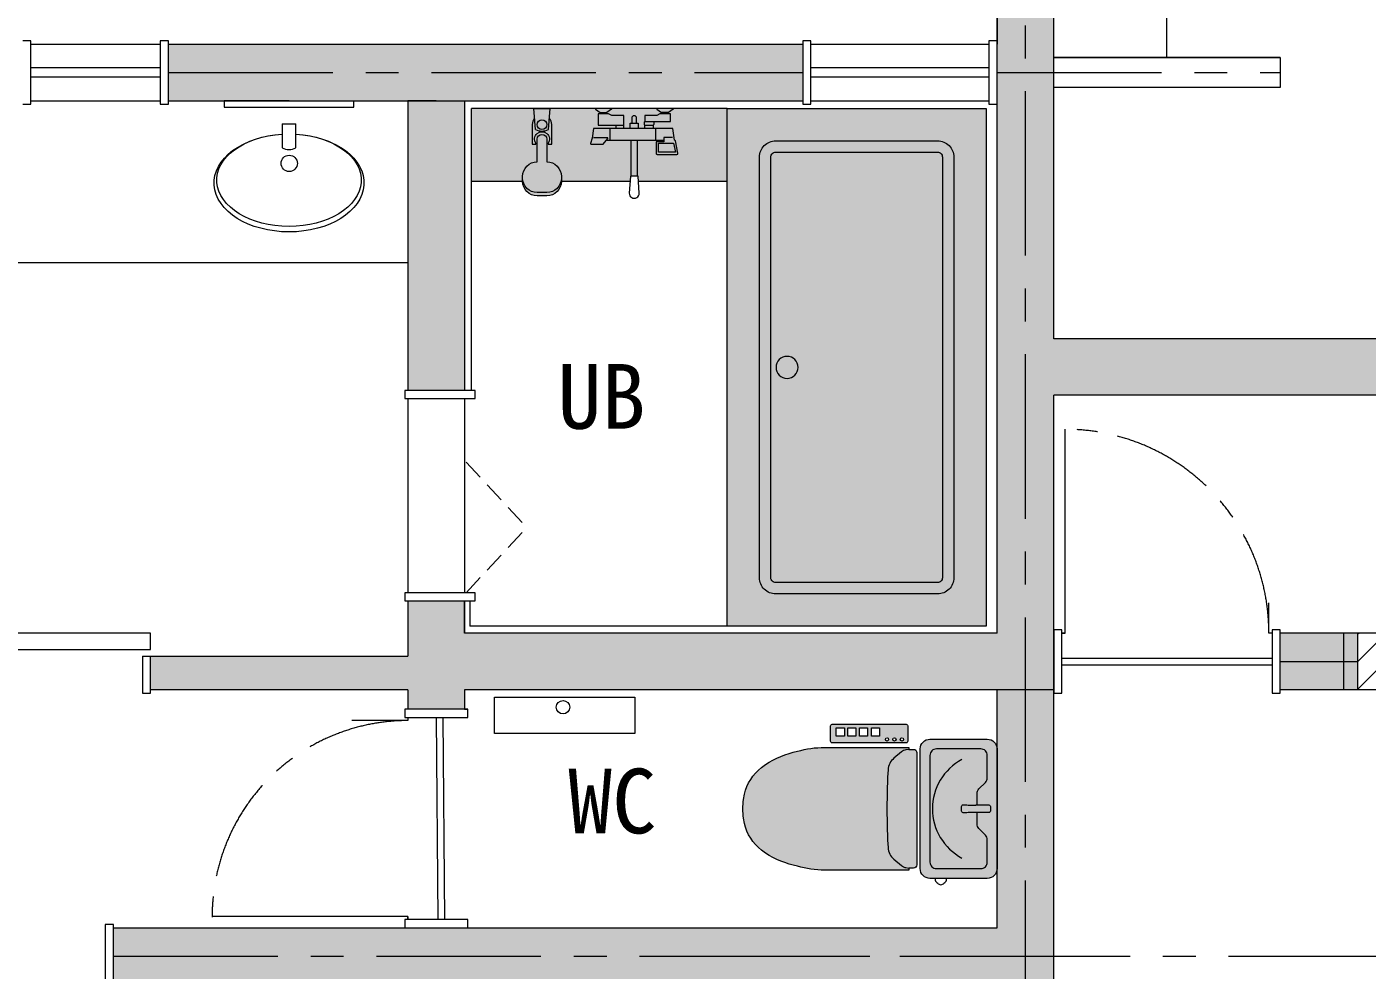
# Model space of a CAD drawing. Header units: millimetres. Extents: x -63086 to 144078, y -129912 to 13382.
# Drawn here: x 85086 to 89227, y -16448 to -13533 of the extents above; entities that cross this region are included whole.
import ezdxf

# ---------------------------------------------------------------- set-up
doc = ezdxf.new("R2010")
doc.units = ezdxf.units.MM
doc.linetypes.add('CENTERX2', pattern=[101.6, 63.5, -12.7, 12.7, -12.7])
doc.linetypes.add('HIDDEN', pattern=[9.525, 6.35, -3.175])
doc.layers.get('0').update_dxf_attribs({"lineweight": 0})
for name, color, linetype, lineweight in [('001壁芯', 7, 'CENTERX2', 0), ('002寸法', 7, 'Continuous', 0), ('003壁', 7, 'Continuous', 9), ('004建具', 7, 'Continuous', 9), ('096ユニットバス', 7, 'Continuous', 0), ('097家具', 7, 'Continuous', 0)]:
    doc.layers.add(name, color=color, linetype=linetype, lineweight=lineweight)
doc.layers.add('文字', color=7, linetype='Continuous')
doc.styles.get("Standard").update_dxf_attribs({"font": 'MS Mincho.ttf'})
doc.styles.add('小岩', font='MS Mincho.ttf', dxfattribs={"height": 150})
doc.dimstyles.new('寸法', dxfattribs={"dimtxt": 70, "dimasz": 25, "dimexe": 1.5, "dimexo": 200, "dimtad": 1, "dimdec": 0, "dimtxsty": 'Standard', "dimblk": 'DOT', "dimcen": 2.5, "dimadec": 0, "dimazin": 0, "dimtfac": 1, "dimtdec": 0, "dimtmove": 0, "dimatfit": 3, "dimfxl": 200, "dimfxlon": 1, "dimarcsym": 0})

# ---------------------------------------------------------------- blocks, each defined once
blk = doc.blocks.new('*U33')
at = {"color": 0, "linetype": 'ByBlock', "lineweight": -2}
for points in [[(30, 215), (207.2, 215, -0.414214), (237.2, 185), (237.2, -185, -0.414214), (207.2, -215), (30, -215, -0.414214), (0, -185), (0, 185, -0.414214)], [(340.2, 0), (337.9, 97.3), (336.8, 120, 0.211916), (318.5, 156.2), (294.8, 175.6, 0.125119), (281.4, 181.9), (272.5, 183.6), (272.5, 189.5), (533, 189.5, -0.07041), (616.3, 177.7, -0.083469), (715.8, 137.3), (727.9, 127.6, -0.167569), (780.5, 45.1), (782.9, 28.8, -0.072319), (782.9, -28.8), (780.5, -45.1, -0.167569), (727.9, -127.6), (715.8, -137.3, -0.083469), (616.3, -177.7, -0.07041), (533, -189.5), (272.5, -189.5), (272.5, -183.6), (281.4, -181.9, 0.125119), (294.8, -175.6), (318.5, -156.2, 0.211916), (336.8, -120), (337.9, -97.3)], [(88.7, 11.2), (93.7, 12.4), (104.3, 12.4, -0.414214), (109.3, 7.4), (109.3, -7.4, -0.414214), (104.3, -12.4), (93.7, -12.4), (88.7, -11.2), (66.4, -11.2, -0.069336), (65.2, -11.9), (25.3, -11.9, -0.414214), (20.5, -7.1), (20.5, 7.1, -0.414214), (25.3, 11.9), (65.2, 11.9, -0.069336), (66.4, 11.2)]]:
    blk.add_lwpolyline(points, format="xyb", close=True, dxfattribs=at)
for points in [[(191.4, 215), (191.4, 220.3, 0.228779), (183.2, 229.4, 0.253275), (173.6, 234.8, 0.253275), (163.9, 229.4, 0.228779), (155.8, 220.3), (155.8, 215)], [(61.5, -11.9), (61.5, -47.2, -0.196533), (55.8, -61.2), (35.7, -81.6, 0.196533), (30, -95.6), (30, -165, 0.414214), (50, -185), (187.2, -185, 0.414214), (207.2, -165), (207.2, 165, 0.414214), (187.2, 185), (50, 185, 0.414214), (30, 165), (30, 95.6, 0.196533), (35.7, 81.6), (55.8, 61.2, -0.196533), (61.5, 47.2), (61.5, 11.9)], [(272.5, -183.6), (257.9, -183.6, -0.414214), (247.9, -173.6), (247.9, 173.6, -0.414214), (257.9, 183.6), (272.5, 183.6)], [(108.4, -152.2, 0.60107), (108.4, 152.2)]]:
    blk.add_lwpolyline(points, format="xyb", dxfattribs=at)
blk.add_lwpolyline([(509.3, -261.1), (281, -261.1, -0.414214), (276, -256.1), (276, -208.7, -0.414214), (281, -203.7), (509.3, -203.7, -0.414214), (514.3, -208.7), (514.3, -256.1, -0.414214)], format="xyb", close=True)
for points in [[(363.1, -224.4), (388.1, -224.4), (388.1, -249.8), (363.1, -249.8)], [(399.9, -224.4), (424.9, -224.4), (424.9, -249.8), (399.9, -249.8)], [(436.1, -224.4), (461.1, -224.4), (461.1, -249.8), (436.1, -249.8)], [(471.5, -224.4), (496.5, -224.4), (496.5, -249.8), (471.5, -249.8)]]:
    blk.add_lwpolyline(points, close=True, dxfattribs=at)
for centre in [(294, -214.2), (317, -214.2), (339.9, -214.2)]:
    blk.add_circle(centre, 5.07, dxfattribs=at)
blk = doc.blocks.new('洗面台（CAD素材.com）21')
at = {"color": 0, "linetype": 'ByBlock', "lineweight": -2}
blk.add_lwpolyline([(-25.7, -100), (-25.7, -188.9, 0.244755), (24.3, -188.9), (24.3, -100)], format="xyb", dxfattribs=at)
blk.add_circle((0, -245.5), 30, dxfattribs=at)
at = {"color": 0, "linetype": 'ByBlock', "lineweight": -2, "extrusion": (0, 0, -1)}
for centre, major_axis, ratio, start_param, end_param in [((-0.7, -317.2), (-275, 0), 0.654545, 1.661831, 7.762947), ((-0.7, -307.2), (265, 0), 0.641509, -1.476316, 4.617909)]:
    blk.add_ellipse(centre, major_axis=major_axis, ratio=ratio, start_param=start_param, end_param=end_param, dxfattribs=at)
blk = doc.blocks.new('浴槽（CAD素材.com）d258ce55')
at = {"color": 0, "linetype": 'ByBlock', "lineweight": -2}
blk.add_lwpolyline([(800, 1600), (0, 1600), (0, 0), (800, 0)], close=True, dxfattribs=at)
for points in [[(650, 1500), (150, 1500, 0.414214), (100, 1450), (100, 150, 0.414214), (150, 100), (650, 100, 0.414214), (700, 150), (700, 1450, 0.414214)], [(650, 1465), (150, 1465, 0.414214), (135, 1450), (135, 150, 0.414214), (150, 135), (650, 135, 0.414214), (665, 150), (665, 1450, 0.414214)]]:
    blk.add_lwpolyline(points, format="xyb", close=True, dxfattribs=at)
blk.add_circle((615, 800), 34, dxfattribs=at)
blk = doc.blocks.new('シャワー4（CAD素材.com）')
at = {"color": 0, "linetype": 'ByBlock', "lineweight": -2}
for points in [[(-20, -65), (-25, 0)], [(20, -65), (25, 0)]]:
    blk.add_lwpolyline(points, dxfattribs=at)
blk.add_lwpolyline([(-60, -215), (-60, -210, -0.414214), (-15, -165), (-15, -95, -1), (15, -95), (15, -165, -0.414214), (60, -210), (60, -215, -0.414214), (15, -260), (-15, -260, -0.414214)], format="xyb", close=True, dxfattribs=at)
for points in [[(-30, -50), (-30, -110), (-19.4, -110), (-19.4, -107.3, -1.816187), (19.4, -107.3), (19.4, -110), (30, -110), (30, -50)], [(-20, -65, 0.247864), (20, -65)], [(59.9, -217.5, -0.013897), (60, -220), (60, -225, -0.414214), (15, -270), (-15, -270, -0.414214), (-60, -225), (-60, -220, -0.013897), (-59.9, -217.5, -0.013897)]]:
    blk.add_lwpolyline(points, format="xyb", dxfattribs=at)
blk.add_circle((0, -50), 15, dxfattribs=at)
for start, end in [(139.071, 180), (0, 40.929)]:
    blk.add_arc((0, -50), 30, start, end, dxfattribs=at)
blk = doc.blocks.new('シャワー10（CAD素材.com）')
at = {"color": 0, "linetype": 'ByBlock', "lineweight": -2}
blk.add_line((91.8, -99.2), (-86.8, -99.2), dxfattribs=at)
for points in [[(-120, 0), (-120, -2.5), (-105.7, -12.5), (-84.3, -12.5)], [(-70, 0), (-70, -2.5), (-84.3, -12.5)], [(70, 0), (70, -2.5), (84.3, -12.5)], [(120, 0), (120, -2.5), (105.7, -12.5)], [(-32, -62.2), (-32, -22.1), (-69.6, -22.1), (-79, -16.5), (-111.9, -16.5), (-111.9, -51.3), (-32, -51.3)], [(-105.7, -16.5), (-105.7, -12.5)], [(-84.3, -16.5), (-84.3, -12.5)], [(-7.5, -30.2), (-7.5, -45.2)], [(33, -40.1), (30.9, -42.2), (30.9, -49.1), (33, -51.3)], [(58, -40.1), (60.1, -42.2), (60.1, -49.1), (58, -51.3)], [(84.3, -16.5), (84.3, -12.5)], [(105.7, -12.5), (84.3, -12.5)], [(105.7, -16.5), (105.7, -12.5)], [(-75, -62.2), (-75, -99.2)], [(-57, -51.3), (-57, -62.2)], [(-12.5, -62.2), (-12.5, -45.2), (12.5, -45.2), (12.5, -62.2)], [(33, -62.2), (33, -51.3), (58, -51.3), (58, -62.2)], [(67, -99.2), (67, -62.2)], [(-10, -99.2), (-10, -209.2)], [(10, -209.2), (10, -99.2)]]:
    blk.add_lwpolyline(points, dxfattribs=at)
for points in [[(7.5, -45.2), (7.5, -30.2, 1), (-7.5, -30.2)], [(117.8, -89.9), (91.8, -89.9), (91.8, -103.2), (67.7, -103.2), (67.7, -138.9, 0.414214), (70.7, -141.9), (132, -141.9, 0.476123), (134.9, -138.3), (127, -100.2), (124.3, -98.3), (119, -62.2), (-125.8, -62.2), (-129.8, -91.3), (-134.9, -108.1, 0.503545), (-133, -110.6), (-97.5, -110.6, 0.219806), (-96, -109.9), (-81.3, -92.7, 0.639605), (-82.1, -91.1), (-126, -91.1)], [(12, -209.2), (-12, -209.2), (-15.2, -261.7, 1.052153), (15.2, -261.7), (12, -209.2)]]:
    blk.add_lwpolyline(points, format="xyb", dxfattribs=at)
for points in [[(69.6, -22.1), (33, -22.1), (33, -40.1), (111.9, -40.1), (111.9, -16.5), (79, -16.5)], [(127.1, -134.9), (74.7, -134.9), (74.7, -107.2), (121.3, -107.2)]]:
    blk.add_lwpolyline(points, close=True, dxfattribs=at)
blk = doc.blocks.new('_Dot')
at = {"color": 0, "linetype": 'ByBlock', "lineweight": -2}
blk.add_line((-0.5, 0), (-1, 0), dxfattribs=at)
at = {"color": 0, "linetype": 'ByBlock', "const_width": 0.5}
blk.add_lwpolyline([(-0.25, 0, 1), (0.25, 0, 1)], format="xyb", close=True, dxfattribs=at)
blk = doc.blocks.new('*D740')
at = {"layer": '002寸法', "color": 0, "lineweight": -2, "transparency": 16777216}
for p, q in [((97387.9, -15948.9), (97589.4, -15948.9)), ((97587.9, -15973.9), (97587.9, -19108.9)), ((97387.9, -19133.9), (97589.4, -19133.9))]:
    blk.add_line(p, q, dxfattribs=at)
at = {"layer": 'Defpoints', "color": 0, "transparency": 16777216}
for p in [(97024.6, -15948.9), (85073.3, -19133.9), (97587.9, -19133.9)]:
    blk.add_point(p, dxfattribs=at)
at = {"layer": '002寸法', "color": 0, "lineweight": -2, "transparency": 16777216, "xscale": 25, "yscale": 25, "zscale": 25}
for p, rotation in [((97587.9, -15948.9), 90), ((97587.9, -19133.9), 270)]:
    blk.add_blockref('_Dot', p, dxfattribs=dict(at, rotation=rotation))
at = {"layer": '002寸法', "color": 0, "transparency": 16777216, "insert": (97522.3, -17541.4), "char_height": 130, "attachment_point": 5, "rotation": 90}
blk.add_mtext('3185', dxfattribs=at)

msp = doc.modelspace()

# ---------------------------------------------------------------- hatches: boundary and pattern name
at = {"layer": '003壁', "ltscale": 10, "true_color": 0x939598}
h = msp.add_hatch(color=252, dxfattribs=at)
h.dxf.hatch_style = 1
h.paths.add_polyline_path([(88258.3022, -15406.3749), (88258.3022, -15396.3749), (88258.3022, -14671.3749), (89623.3022, -14671.3749), (89623.3022, -14583.8749), (89623.3022, -14496.3749), (89448.3022, -14496.3749), (89438.3022, -14496.3749), (88258.3022, -14496.3749), (88258.3022, -12851.3749), (89448.3022, -12851.3749), (89633.3022, -12851.3749), (90583.3022, -12851.3749), (90583.3022, -12676.3749), (88083.3022, -12676.3749), (88083.3022, -13586.3749), (88083.3022, -13771.3749), (88083.3022, -15406.3749), (86438.3022, -15406.3749), (86438.3022, -15306.3749), (86263.3022, -15306.3749), (86263.3022, -15476.8749), (85468.3022, -15476.8749), (85468.3022, -15493.8749), (85468.3022, -15581.3749), (86263.3022, -15581.3749), (86263.3022, -15641.3749), (86438.3022, -15641.3749), (86438.3022, -15581.3749), (88258.3022, -15581.3749)])
h = msp.add_hatch(color=252, dxfattribs=at)
h.dxf.hatch_style = 1
h.paths.add_polyline_path([(81433.3022, -13586.3749), (81345.8022, -13586.3749), (81345.8022, -13673.8749), (81433.3022, -13673.8749)])
h.paths.add_polyline_path([(81345.8022, -13586.3749), (81258.3022, -13586.3749), (81258.3022, -13673.8749), (81345.8022, -13673.8749)])
h.paths.add_polyline_path([(81345.8022, -13673.8749), (81258.3022, -13673.8749), (81258.3022, -15493.8749), (81345.8022, -15493.8749)])
h.paths.add_polyline_path([(81433.3022, -13673.8749), (81345.8022, -13673.8749), (81345.8022, -15493.8749), (81883.3022, -15493.8749), (81883.3022, -15406.3749), (81433.3022, -15406.3749)])
h.paths.add_polyline_path([(82328.3022, -16316.3749), (81433.3022, -16316.3749), (81433.3022, -15581.3749), (81883.3022, -15581.3749), (81883.3022, -15493.8749), (81345.8022, -15493.8749), (81345.8022, -16403.8749), (82328.3022, -16403.8749)])
h.paths.add_polyline_path([(81345.8022, -15493.8749), (81258.3022, -15493.8749), (81258.3022, -16403.8749), (81345.8022, -16403.8749)])
h.paths.add_polyline_path([(81345.8022, -16403.8749), (81258.3022, -16403.8749), (81258.3022, -17416.3749), (81345.8022, -17416.3749)])
h.paths.add_polyline_path([(81433.3022, -16491.3749), (82328.3022, -16491.3749), (82328.3022, -16403.8749), (81345.8022, -16403.8749), (81345.8022, -17416.3749), (81433.3022, -17416.3749)])
h.paths.add_polyline_path([(89535.8022, -17276.3749), (89448.3022, -17276.3749), (89448.3022, -17476.3749), (89535.8022, -17476.3749)])
h.paths.add_polyline_path([(89623.3022, -17276.3749), (89535.8022, -17276.3749), (89535.8022, -17476.3749), (89623.3022, -17476.3749)])
h.paths.add_polyline_path([(89535.8022, -17701.3749), (89448.3022, -17701.3749), (89448.3022, -19046.3749), (89535.8022, -19046.3749)])
h.paths.add_polyline_path([(89623.3022, -17701.3749), (89535.8022, -17701.3749), (89535.8022, -19046.3749), (89623.3022, -19046.3749)])
h.paths.add_polyline_path([(91810.8022, -22266.3749), (91355.8022, -22266.3749), (91355.8022, -23596.3749), (91443.3022, -23596.3749), (91443.3022, -22441.3749), (91723.3022, -22441.3749), (91723.3022, -23596.3749), (91810.8022, -23596.3749)])
h.paths.add_polyline_path([(91898.3022, -22266.3749), (91810.8022, -22266.3749), (91810.8022, -23596.3749), (91898.3022, -23596.3749)])
h.paths.add_polyline_path([(91355.8022, -22353.8749), (91268.3022, -22353.8749), (91268.3022, -23596.3749), (91355.8022, -23596.3749)])
h.paths.add_polyline_path([(91268.3022, -22266.3749), (89936.7822, -22266.3749), (90024.3822, -22353.8749), (91268.3022, -22353.8749)])
h.paths.add_polyline_path([(91355.8022, -22266.3749), (91268.3022, -22266.3749), (91268.3022, -22353.8749), (91355.8022, -22353.8749)])
h.paths.add_polyline_path([(89936.7822, -22266.3749), (89623.3022, -22266.3749), (89623.3022, -22353.8749), (90024.3822, -22353.8749)])
h.paths.add_polyline_path([(90024.3822, -22353.8749), (89623.3022, -22353.8749), (89623.3022, -22441.3749), (90111.9822, -22441.3749)])
h.paths.add_polyline_path([(88170.8022, -15581.3749), (88083.3022, -15581.3749), (88083.3022, -16316.3749), (86438.3022, -16316.3749), (86263.3022, -16316.3749), (86253.3022, -16316.3749), (85353.3022, -16316.3749), (85353.3022, -16403.8749), (88170.8022, -16403.8749)])
h.paths.add_polyline_path([(88170.8022, -16403.8749), (85353.3022, -16403.8749), (85353.3022, -16491.3749), (85440.8022, -16491.3749), (88170.8022, -16491.3749)])
h.paths.add_polyline_path([(88258.3022, -15581.3749), (88170.8022, -15581.3749), (88170.8022, -16403.8749), (88258.3022, -16403.8749)])
h.paths.add_polyline_path([(88258.3022, -16403.8749), (88170.8022, -16403.8749), (88170.8022, -16491.3749), (88258.3022, -16491.3749)])
h.paths.add_polyline_path([(86438.3022, -16491.3749), (86263.3022, -16491.3749), (86263.3022, -19133.8749), (86438.3022, -19133.8749), (86438.3022, -19046.3749)])
h.paths.add_polyline_path([(88258.3022, -17453.8749), (86438.3022, -17453.8749), (86438.3022, -17628.8749), (88258.3022, -17628.8749)])
h.paths.add_polyline_path([(85528.3022, -16491.3749), (85353.3022, -16491.3749), (85353.3022, -16501.3749), (85353.3022, -17641.3749), (85528.3022, -17641.3749)])
h.paths.add_polyline_path([(86438.3022, -19133.8749), (86263.3022, -19133.8749), (86263.3022, -19221.3749), (86350.8022, -19221.3749), (86438.3022, -19221.3749)])
h.paths.add_polyline_path([(86888.3022, -19046.3749), (86688.3022, -19046.3749), (86688.3022, -19133.8749), (86888.3022, -19133.8749)])
h.paths.add_polyline_path([(86888.3022, -19133.8749), (86688.3022, -19133.8749), (86688.3022, -19221.3749), (86888.3022, -19221.3749)])
h = msp.add_hatch(color=252, dxfattribs=at)
h.dxf.hatch_style = 1
h.paths.add_polyline_path([(87483.3022, -13586.3749), (85523.3022, -13586.3749), (85523.3022, -13761.3749), (87483.3022, -13761.3749)], flags=17)
h = msp.add_hatch(color=252, dxfattribs=at)
h.dxf.hatch_style = 1
h.paths.add_polyline_path([(86438.3022, -13761.3749), (86263.3022, -13761.3749), (86263.3022, -14656.3749), (86438.3022, -14656.3749)], flags=17)
h = msp.add_hatch(color=252, dxfattribs=at)
h.dxf.hatch_style = 1
h.paths.add_polyline_path([(89198.3022, -15406.3749), (88958.3022, -15406.3749), (88958.3022, -15493.8749), (89198.3022, -15493.8749)])
h.paths.add_polyline_path([(89198.3022, -15493.8749), (88958.3022, -15493.8749), (88958.3022, -15581.3749), (89198.3022, -15581.3749)])
at = {"layer": '097家具', "ltscale": 10, "true_color": 0x868788, "transparency": 33554577}
h = msp.add_hatch(color=252, dxfattribs=at)
h.dxf.hatch_style = 1
h.paths.add_polyline_path([(87835.37, -15775.3098, 0.414213562), (87825.37, -15765.3098), (87810.8173, -15765.3098), (87801.9445, -15766.9988, 0.125118728), (87788.5512, -15773.2559), (87764.8157, -15792.6862, 0.211916042), (87746.5491, -15828.9019), (87745.4269, -15851.5549), (87743.12, -15948.8749), (87745.4269, -16046.1949), (87746.5491, -16068.8479, 0.211916042), (87764.8157, -16105.0635), (87788.5512, -16124.4939, 0.125118728), (87801.9445, -16130.751), (87810.8173, -16132.44), (87825.37, -16132.44, 0.414213562), (87835.37, -16122.44)])
h.paths.add_polyline_path([(87745.4269, -15851.5549), (87746.5491, -15828.9019, -0.211916042), (87764.8157, -15792.6862), (87788.5512, -15773.2559, -0.125118728), (87801.9445, -15766.9988), (87810.8173, -15765.3098), (87810.8173, -15759.375), (87550.2841, -15759.375, 0.070410132), (87467.0382, -15771.1561, 0.083469128), (87367.548, -15811.6007), (87355.3578, -15821.2768, 0.167569124), (87302.7638, -15903.7257), (87300.3833, -15920.0979, 0.072318709), (87300.3833, -15977.6519), (87302.7638, -15994.0241, 0.167569124), (87355.3578, -16076.473), (87367.548, -16086.149, 0.083469128), (87467.0382, -16126.5936, 0.070410132), (87550.2841, -16138.3748), (87810.8173, -16138.3748), (87810.8173, -16132.44), (87801.9445, -16130.751, -0.125118728), (87788.5512, -16124.4939), (87764.8157, -16105.0635, -0.211916042), (87746.5491, -16068.8479), (87745.4269, -16046.1949), (87743.12, -15948.8749)])
h.paths.add_polyline_path([(87807.261, -15692.7255, 0.414213562), (87802.261, -15687.7255), (87574.0462, -15687.7255, 0.414213562), (87569.0462, -15692.7255), (87569.0462, -15740.1987, 0.414213562), (87574.0462, -15745.1987), (87802.261, -15745.1987, 0.414213562), (87807.261, -15740.1987)])
h.paths.add_polyline_path([(87720.252, -15699.0557), (87720.252, -15724.4779), (87695.252, -15724.4779), (87695.252, -15699.0557)], flags=16)
h.paths.add_polyline_path([(87748.4754, -15734.6659, -1), (87738.3272, -15734.6659, -1)], flags=16)
h.paths.add_polyline_path([(87771.4191, -15734.6659, -1), (87761.2709, -15734.6659, -1)], flags=16)
h.paths.add_polyline_path([(87683.4066, -15699.0557), (87683.4066, -15724.4779), (87658.4066, -15724.4779), (87658.4066, -15699.0557)], flags=16)
h.paths.add_polyline_path([(87794.3628, -15734.6659, -1), (87784.2146, -15734.6659, -1)], flags=16)
h.paths.add_polyline_path([(87647.2191, -15699.0557), (87647.2191, -15724.4779), (87622.2191, -15724.4779), (87622.2191, -15699.0557)], flags=16)
h.paths.add_polyline_path([(87611.8279, -15699.0557), (87611.8279, -15724.4779), (87586.8279, -15724.4779), (87586.8279, -15699.0557)], flags=16)
h.paths.add_polyline_path([(88053.3022, -15783.8749, 0.414213562), (88033.3022, -15763.8749), (87896.0695, -15763.8749, 0.414213562), (87876.0695, -15783.8749), (87876.0695, -16113.8749, 0.414213562), (87896.0695, -16133.8749), (88033.3022, -16133.8749, 0.414213562), (88053.3022, -16113.8749), (88053.3022, -16044.4761, 0.19653343), (88047.5733, -16030.4641), (88027.52, -16010.0402, -0.19653343), (88021.7911, -15996.0281), (88021.7911, -15960.8196), (88018.0992, -15960.8196, -0.069335621), (88016.9465, -15960.0609), (87994.6401, -15960.0609), (87989.6401, -15961.3038), (87979.0235, -15961.3038, -0.414213562), (87974.0235, -15956.3038), (87974.0235, -15941.446, -0.414213562), (87979.0235, -15936.446), (87989.6401, -15936.446), (87994.6401, -15937.6889), (88016.9465, -15937.6889, -0.069335621), (88018.0992, -15936.9301), (88021.7911, -15936.9301), (88021.7911, -15901.7217, -0.19653343), (88027.52, -15887.7096), (88047.5733, -15867.2857, 0.19653343), (88053.3022, -15853.2737)], flags=0)
h.paths.add_polyline_path([(88053.3022, -15733.8749), (87876.0695, -15733.8749, 0.414213562), (87846.0695, -15763.8749), (87846.0695, -16133.8749, 0.414213562), (87876.0695, -16163.8749), (88053.3022, -16163.8749, 0.414213562), (88083.3022, -16133.8749), (88083.3022, -15763.8749, 0.414213562)])
h.paths.add_polyline_path([(88033.3022, -15763.8749, -0.414213562), (88053.3022, -15783.8749), (88053.3022, -15853.2737, -0.19653343), (88047.5733, -15867.2857), (88027.52, -15887.7096, 0.19653343), (88021.7911, -15901.7217), (88021.7911, -15936.9301), (88058.0011, -15936.9301, -0.414213562), (88062.8064, -15941.7354), (88062.8064, -15956.0144, -0.414213562), (88058.0011, -15960.8196), (88021.7911, -15960.8196), (88021.7911, -15996.0281, 0.19653343), (88027.52, -16010.0402), (88047.5733, -16030.4641, -0.19653343), (88053.3022, -16044.4761), (88053.3022, -16113.8749, -0.414213562), (88033.3022, -16133.8749), (87896.0695, -16133.8749, -0.414213562), (87876.0695, -16113.8749), (87876.0695, -15783.8749, -0.414213562), (87896.0695, -15763.8749)], flags=16)
h.paths.add_polyline_path([(87914.5819, -13935.0545, 0.414213562), (87899.5819, -13920.0545), (87399.5819, -13920.0545, 0.414213562), (87384.5819, -13935.0545), (87384.5819, -15235.0545, 0.414213562), (87399.5819, -15250.0545), (87899.5819, -15250.0545, 0.414213562), (87914.5819, -15235.0545)], flags=0)
h.paths.add_polyline_path([(87400.5819, -14585.0545, -1), (87468.5819, -14585.0545, -1)], flags=0)
h.paths.add_polyline_path([(88049.5819, -13785.0545), (87249.5819, -13785.0545), (87249.5819, -15385.0545), (88049.5819, -15385.0545)])
h.paths.add_polyline_path([(87899.5819, -13885.0545, -0.414213562), (87949.5819, -13935.0545), (87949.5819, -15235.0545, -0.414213562), (87899.5819, -15285.0545), (87399.5819, -15285.0545, -0.414213562), (87349.5819, -15235.0545), (87349.5819, -13935.0545, -0.414213562), (87399.5819, -13885.0545)], flags=16)
h.paths.add_polyline_path([(87899.5819, -13920.0545, -0.414213562), (87914.5819, -13935.0545), (87914.5819, -15235.0545, -0.414213562), (87899.5819, -15250.0545), (87399.5819, -15250.0545, -0.414213562), (87384.5819, -15235.0545), (87384.5819, -13935.0545, -0.414213562), (87399.5819, -13920.0545)], flags=0)
h.paths.add_polyline_path([(87249.5819, -13785.0545), (87082.4293, -13785.0545), (87082.4293, -13787.5315), (87068.0876, -13797.5222), (87068.0876, -13801.5505), (87074.3259, -13801.5505), (87074.3259, -13825.1129), (87020.4293, -13825.1129), (87022.5023, -13827.2561), (87022.5023, -13834.1626), (87020.4293, -13836.3058), (87020.4293, -13847.2604), (87081.4212, -13847.2604), (87086.7713, -13883.3339), (87089.3933, -13885.2852), (87097.3654, -13923.3101, -0.476123411), (87094.4293, -13926.9256), (87033.1234, -13926.9256, -0.414213562), (87030.1234, -13923.9256), (87030.1234, -13888.2517), (87054.2765, -13888.2517), (87054.2765, -13884.2604), (86972.4293, -13884.2604), (86972.4293, -13994.2604), (86974.4293, -13994.2604), (86975.3938, -14010.0545), (87249.5819, -14010.0545)])
h.paths.add_polyline_path([(86737.3598, -13997.5545, 0.4305891), (86692.4293, -13950.0545), (86692.4293, -13880.0545, 1), (86662.4293, -13880.0545), (86662.4293, -13950.0545, 0.4305891), (86617.4988, -13997.5545, 0.4305891), (86662.4293, -14045.0545), (86692.4293, -14045.0545, 0.4305891)])
h.paths.add_polyline_path([(86702.4293, -13785.0545), (86652.4293, -13785.0545), (86657.4293, -13850.0545, 0.247864493), (86697.4293, -13850.0545)], flags=17)
h.paths.add_polyline_path([(86692.4293, -13835.0545, -1), (86662.4293, -13835.0545, -1)], flags=16)
h.paths.add_polyline_path([(87029.4212, -13847.2604), (86887.4293, -13847.2604), (86887.4293, -13884.2604), (87029.4212, -13884.2604)])
h.paths.add_polyline_path([(86993.3563, -13827.2561), (86995.4293, -13825.1129), (86995.4293, -13807.1129), (87032.0689, -13807.1129), (87041.4155, -13801.5505), (87046.7709, -13801.5505), (87046.7709, -13797.5222), (87032.4293, -13787.5315), (87032.4293, -13785.0545), (86892.4293, -13785.0545), (86892.4293, -13787.5315), (86878.0876, -13797.5222), (86878.0876, -13801.5505), (86883.4431, -13801.5505), (86892.7896, -13807.1129), (86930.4293, -13807.1129), (86930.4293, -13847.2604), (86949.9293, -13847.2604), (86949.9293, -13830.2604), (86954.9293, -13830.2604), (86954.9293, -13815.2604, -1), (86969.9293, -13815.2604), (86969.9293, -13830.2604), (86974.9293, -13830.2604), (86974.9293, -13847.2604), (86995.4293, -13847.2604), (86995.4293, -13836.3058), (86993.3563, -13834.1626)])
h.paths.add_polyline_path([(87074.3259, -13801.5505), (87041.4155, -13801.5505), (87032.0689, -13807.1129), (86995.4293, -13807.1129), (86995.4293, -13825.1129), (87074.3259, -13825.1129)], flags=17)
h.paths.add_polyline_path([(87082.4293, -13787.5315), (87082.4293, -13785.0545), (87032.4293, -13785.0545), (87032.4293, -13787.5315), (87046.7709, -13797.5222), (87068.0876, -13797.5222)], flags=17)
h.paths.add_polyline_path([(86892.4293, -13787.5315), (86892.4293, -13785.0545), (86842.4293, -13785.0545), (86842.4293, -13787.5315), (86856.7709, -13797.5222), (86878.0876, -13797.5222)], flags=17)
h.paths.add_polyline_path([(86930.4293, -13807.1129), (86892.7896, -13807.1129), (86883.4431, -13801.5505), (86850.5326, -13801.5505), (86850.5326, -13836.3058), (86930.4293, -13836.3058)], flags=17)
h.paths.add_polyline_path([(86969.9293, -13815.2604, 1), (86954.9293, -13815.2604), (86954.9293, -13830.2604), (86969.9293, -13830.2604)], flags=17)
h.paths.add_polyline_path([(86974.9293, -13830.2604), (86949.9293, -13830.2604), (86949.9293, -13847.2604), (86974.9293, -13847.2604)], flags=17)
h.paths.add_polyline_path([(87022.5023, -13834.1626), (87022.5023, -13827.2561), (87020.4293, -13825.1129), (86995.4293, -13825.1129), (86993.3563, -13827.2561), (86993.3563, -13834.1626), (86995.4293, -13836.3058), (87020.4293, -13836.3058)], flags=17)
h.paths.add_polyline_path([(87020.4293, -13836.3058), (86995.4293, -13836.3058), (86995.4293, -13847.2604), (87020.4293, -13847.2604)], flags=17)
h.paths.add_polyline_path([(87081.4212, -13847.2604), (87029.4212, -13847.2604), (87029.4212, -13884.2604), (87054.2765, -13884.2604), (87054.2765, -13888.2517), (87030.1234, -13888.2517), (87030.1234, -13923.9256, 0.414213562), (87033.1234, -13926.9256), (87094.4293, -13926.9256, 0.476123411), (87097.3654, -13923.3101), (87089.3933, -13885.2852), (87086.7713, -13883.3339)], flags=17)
h.paths.add_polyline_path([(87083.7017, -13892.2517), (87089.5037, -13919.9256), (87037.1234, -13919.9256), (87037.1234, -13892.2517)], flags=16)
h.paths.add_polyline_path([(87083.7017, -13892.2517), (87037.1234, -13892.2517), (87037.1234, -13919.9256), (87089.5037, -13919.9256)], flags=0)
h.paths.add_polyline_path([(86887.4293, -13847.2604), (86836.5904, -13847.2604), (86832.6013, -13876.3837), (86827.5157, -13893.1124, 0.503545476), (86829.4293, -13895.6941), (86864.9431, -13895.6941, 0.219806206), (86866.4659, -13894.9907), (86875.6022, -13884.2604), (86887.4293, -13884.2604)], flags=17)
h.paths.add_polyline_path([(86707.4293, -13835.0545, 0.180509431), (86700.0949, -13815.4008), (86697.4293, -13850.0545, -0.247864493), (86657.4293, -13850.0545), (86654.7636, -13815.4008, 0.180509431), (86647.4293, -13835.0545), (86647.4293, -13895.0545), (86657.9937, -13895.0545), (86657.9937, -13892.3532, -1.816187368), (86696.8649, -13892.3532), (86696.8649, -13895.0545), (86707.4293, -13895.0545)], flags=17)
h.paths.add_polyline_path([(86657.9937, -13892.3532), (86657.9937, -13895.0545), (86647.4293, -13895.0545), (86647.4293, -13835.0545, -0.180509431), (86654.7636, -13815.4008), (86652.4293, -13785.0545), (86459.4022, -13785.0545), (86459.4022, -14010.0545), (86617.4293, -14010.0545), (86617.4293, -14005.0545, -0.013896938), (86617.4988, -14002.5545, -0.013896938), (86617.4293, -14000.0545), (86617.4293, -13995.0545, -0.414213562), (86662.4293, -13950.0545), (86662.4293, -13880.0545, -1), (86692.4293, -13880.0545), (86692.4293, -13950.0545, -0.414213562), (86737.4293, -13995.0545), (86737.4293, -14000.0545, -0.013896938), (86737.3598, -14002.5545, -0.013896938), (86737.4293, -14005.0545), (86737.4293, -14010.0545), (86949.4647, -14010.0545), (86950.4293, -13994.2604), (86952.4293, -13994.2604), (86952.4293, -13884.2604), (86875.6022, -13884.2604), (86866.4659, -13894.9907, -0.219806206), (86864.9431, -13895.6941), (86829.4293, -13895.6941, -0.503545476), (86827.5157, -13893.1124), (86832.6013, -13876.3837), (86836.5904, -13847.2604), (86905.4293, -13847.2604), (86905.4293, -13836.3058), (86850.5326, -13836.3058), (86850.5326, -13801.5505), (86856.7709, -13801.5505), (86856.7709, -13797.5222), (86842.4293, -13787.5315), (86842.4293, -13785.0545), (86702.4293, -13785.0545), (86700.0949, -13815.4008, -0.180509431), (86707.4293, -13835.0545), (86707.4293, -13895.0545), (86696.8649, -13895.0545), (86696.8649, -13892.3532, 1.816187368)])
h.paths.add_polyline_path([(86692.4293, -13835.0545, 1), (86662.4293, -13835.0545, 1)], flags=0)
h.paths.add_polyline_path([(87468.5819, -14585.0545, 1), (87400.5819, -14585.0545, 1)], flags=0)
h.paths.add_polyline_path([(87949.5819, -13935.0545, 0.414213562), (87899.5819, -13885.0545), (87399.5819, -13885.0545, 0.414213562), (87349.5819, -13935.0545), (87349.5819, -15235.0545, 0.414213562), (87399.5819, -15285.0545), (87899.5819, -15285.0545, 0.414213562), (87949.5819, -15235.0545)], flags=0)
h = msp.add_hatch(color=252, dxfattribs=at)
h.dxf.hatch_style = 1
h.paths.add_polyline_path([(87914.5819, -13935.0545, 0.414213562), (87899.5819, -13920.0545), (87399.5819, -13920.0545, 0.414213562), (87384.5819, -13935.0545), (87384.5819, -15235.0545, 0.414213562), (87399.5819, -15250.0545), (87899.5819, -15250.0545, 0.414213562), (87914.5819, -15235.0545)], flags=16)
h.paths.add_polyline_path([(87468.5819, -14585.0545, -1), (87400.5819, -14585.0545, -1)], flags=0)
h.paths.add_polyline_path([(86972.4293, -13884.2604), (86952.4293, -13884.2604), (86952.4293, -13994.2604), (86972.4293, -13994.2604)])
h.paths.add_polyline_path([(87083.7017, -13892.2517), (87037.1234, -13892.2517), (87037.1234, -13919.9256), (87089.5037, -13919.9256)])
h.paths.add_polyline_path([(86930.4293, -13836.3058), (86905.4293, -13836.3058), (86905.4293, -13847.2604), (86930.4293, -13847.2604)])
h.paths.add_polyline_path([(86662.4293, -13835.0545, 1), (86692.4293, -13835.0545, 1)])
h.paths.add_polyline_path([(86737.4293, -14010.0545), (86737.4293, -14005.0545, 0.013896938), (86737.3598, -14002.5545, -0.39802547), (86692.4293, -14045.0545), (86662.4293, -14045.0545, -0.39802547), (86617.4988, -14002.5545, 0.013896938), (86617.4293, -14005.0545), (86617.4293, -14010.0545, 0.414213562), (86662.4293, -14055.0545), (86692.4293, -14055.0545, 0.414213562)])
h.paths.add_polyline_path([(87468.5819, -14585.0545, 1), (87400.5819, -14585.0545, 1)], flags=0)
h.paths.add_polyline_path([(87949.5819, -13935.0545, 0.414213562), (87899.5819, -13885.0545), (87399.5819, -13885.0545, 0.414213562), (87349.5819, -13935.0545), (87349.5819, -15235.0545, 0.414213562), (87399.5819, -15285.0545), (87899.5819, -15285.0545, 0.414213562), (87949.5819, -15235.0545)])
h.paths.add_polyline_path([(87914.5819, -15235.0545, -0.414213562), (87899.5819, -15250.0545), (87399.5819, -15250.0545, -0.414213562), (87384.5819, -15235.0545), (87384.5819, -13935.0545, -0.414213562), (87399.5819, -13920.0545), (87899.5819, -13920.0545, -0.414213562), (87914.5819, -13935.0545)], flags=0)
h = msp.add_hatch(color=252, dxfattribs=at)
h.dxf.hatch_style = 1
h.paths.add_polyline_path([(87914.5819, -13935.0545, 0.414213562), (87899.5819, -13920.0545), (87399.5819, -13920.0545, 0.414213562), (87384.5819, -13935.0545), (87384.5819, -15235.0545, 0.414213562), (87399.5819, -15250.0545), (87899.5819, -15250.0545, 0.414213562), (87914.5819, -15235.0545)])
h.paths.add_polyline_path([(87400.5819, -14585.0545, -1), (87468.5819, -14585.0545, -1)], flags=16)
h.paths.add_polyline_path([(87400.5819, -14585.0545, 1), (87468.5819, -14585.0545, 1)], flags=0)
h = msp.add_hatch(color=252, dxfattribs=at)
h.dxf.hatch_style = 1
h.paths.add_polyline_path([(87400.5819, -14585.0545, 1), (87468.5819, -14585.0545, 1)])
h.paths.add_polyline_path([(88053.3022, -15783.8749, 0.414213562), (88033.3022, -15763.8749), (87896.0695, -15763.8749, 0.414213562), (87876.0695, -15783.8749), (87876.0695, -16113.8749, 0.414213562), (87896.0695, -16133.8749), (88033.3022, -16133.8749, 0.414213562), (88053.3022, -16113.8749), (88053.3022, -16044.4761, 0.19653343), (88047.5733, -16030.4641), (88027.52, -16010.0402, -0.19653343), (88021.7911, -15996.0281), (88021.7911, -15960.8196), (88018.0992, -15960.8196, -0.069335621), (88016.9465, -15960.0609), (87994.6401, -15960.0609), (87989.6401, -15961.3038), (87979.0235, -15961.3038, -0.414213562), (87974.0235, -15956.3038), (87974.0235, -15941.446, -0.414213562), (87979.0235, -15936.446), (87989.6401, -15936.446), (87994.6401, -15937.6889), (88016.9465, -15937.6889, -0.069335621), (88018.0992, -15936.9301), (88021.7911, -15936.9301), (88021.7911, -15901.7217, -0.19653343), (88027.52, -15887.7096), (88047.5733, -15867.2857, 0.19653343), (88053.3022, -15853.2737)])
h.paths.add_polyline_path([(88062.8064, -15941.7354, 0.414213562), (88058.0011, -15936.9301), (88018.0992, -15936.9301, 0.069335621), (88016.9465, -15937.6889), (87994.6401, -15937.6889), (87989.6401, -15936.446), (87979.0235, -15936.446, 0.414213562), (87974.0235, -15941.446), (87974.0235, -15956.3038, 0.414213562), (87979.0235, -15961.3038), (87989.6401, -15961.3038), (87994.6401, -15960.0609), (88016.9465, -15960.0609, 0.069335621), (88018.0992, -15960.8196), (88058.0011, -15960.8196, 0.414213562), (88062.8064, -15956.0144)])
at = {"layer": '097家具', "ltscale": 10, "transparency": 33554587}
h = msp.add_hatch(dxfattribs=at)
h.set_pattern_fill('ANSI37', color=256, scale=120, angle=45)
h.paths.add_polyline_path([(89198.3022, -15406.3749), (88958.3022, -15406.3749), (88958.3022, -15493.8749), (89198.3022, -15493.8749)])
h.paths.add_polyline_path([(89198.3022, -15493.8749), (88958.3022, -15493.8749), (88958.3022, -15581.3749), (89198.3022, -15581.3749)])
h = msp.add_hatch(dxfattribs=at)
h.set_pattern_fill('ANSI37', color=256, scale=120, angle=45)
h.paths.add_polyline_path([(89198.3022, -15406.3749), (88958.3022, -15406.3749), (88958.3022, -15493.8749), (89198.3022, -15493.8749)])
h.paths.add_polyline_path([(89198.3022, -15493.8749), (88958.3022, -15493.8749), (88958.3022, -15581.3749), (89198.3022, -15581.3749)])
at = {"layer": '097家具', "ltscale": 10, "true_color": 0xd5d3c0, "transparency": 33554687}
h = msp.add_hatch(dxfattribs=at)
h.set_pattern_fill('ANSI31', color=254, scale=19)
h.set_pattern_definition([(45, (30655.06, -22423.294), (-42.656217, 42.656217), [])])
h.paths.add_polyline_path([(89448.3022, -15406.3749), (89198.3022, -15406.3749), (89198.3022, -15581.3749), (89448.3022, -15581.3749)])

# ---------------------------------------------------------------- linework, layer by layer
at = {"ltscale": 10}
for p, q in [((86350.8022, -15666.3749), (86355.8022, -16291.3749)), ((86370.8022, -15666.3749), (86375.8022, -16291.3749))]:
    msp.add_line(p, q, dxfattribs=at)
at = {"layer": '001壁芯', "ltscale": 8}
for p, q in [((88170.8022, -16678.2853), (88170.8022, -12763.8749)), ((85523.3022, -13673.8749), (87483.3022, -13673.8749)), ((85523.3022, -13673.8749), (87483.3022, -13673.8749)), ((88083.3022, -13673.8749), (88958.3022, -13673.8749)), ((88083.3022, -13673.8749), (88958.3022, -13673.8749)), ((88958.3022, -15493.8749), (89198.3022, -15493.8749)), ((85353.3022, -16403.8749), (88258.3022, -16403.8749)), ((87173.3022, -16403.8749), (92443.8784, -16403.8749))]:
    msp.add_line(p, q, dxfattribs=at)
at = {"layer": '003壁', "ltscale": 10}
for p, q in [((88083.3022, -12676.3749), (88083.3022, -13586.3749)), ((88083.3022, -13586.3749), (88083.3022, -12851.3749)), ((88258.3022, -14496.3749), (88258.3022, -12851.3749)), ((85098.3022, -13586.3749), (85498.3022, -13586.3749)), ((85523.3022, -13586.3749), (87483.3022, -13586.3749)), ((87508.3022, -13586.3749), (88058.3022, -13586.3749)), ((88958.3022, -13627.8749), (88258.3022, -13627.8749)), ((88258.3022, -13627.8749), (88958.3022, -13627.8749)), ((88958.3022, -13627.8749), (88958.3022, -13719.8749)), ((88958.3022, -13719.8749), (88258.3022, -13719.8749)), ((85098.3022, -13761.3749), (85498.3022, -13761.3749)), ((85523.3022, -13761.3749), (87483.3022, -13761.3749)), ((86263.3022, -13761.3749), (86263.3022, -14656.3749)), ((86350.8022, -13761.3749), (86263.3022, -13761.3749)), ((86263.3022, -13761.3749), (86263.3022, -14656.3749)), ((86438.3022, -13761.3749), (86438.3022, -14656.3749)), ((87508.3022, -13761.3749), (88058.3022, -13761.3749)), ((88083.3022, -15406.3749), (88083.3022, -13761.3749)), ((89448.3022, -14496.3749), (88258.3022, -14496.3749)), ((86263.3022, -14681.3749), (86263.3022, -15281.3749)), ((86263.3022, -14681.3749), (86263.3022, -15281.3749)), ((86438.3022, -14681.3749), (86438.3022, -15281.3749)), ((88258.3022, -16491.3749), (88258.3022, -14671.3749)), ((89623.3022, -14671.3749), (88258.3022, -14671.3749)), ((86263.3022, -15306.3749), (86263.3022, -15406.3749)), ((86263.3022, -15306.3749), (86263.3022, -15476.8749)), ((86438.3022, -15306.3749), (86438.3022, -15406.3749)), ((85468.3022, -15406.3749), (84643.3022, -15406.3749)), ((88083.3022, -15406.3749), (86438.3022, -15406.3749)), ((88293.3022, -15406.3749), (88283.3022, -15406.3749)), ((88933.3022, -15406.3749), (88923.3022, -15406.3749)), ((91443.3022, -15406.3749), (88958.3022, -15406.3749)), ((86263.3022, -15581.3749), (85468.3022, -15581.3749)), ((86263.3022, -15581.3749), (86263.3022, -15641.3749)), ((86263.3022, -15581.3749), (86263.3022, -15641.3749)), ((86438.3022, -15581.3749), (86438.3022, -15641.3749)), ((88083.3022, -15581.3749), (86438.3022, -15581.3749)), ((88258.3022, -15581.3749), (86438.3022, -15581.3749)), ((88083.3022, -16316.3749), (88083.3022, -15581.3749)), ((89535.8022, -15581.3749), (88958.3022, -15581.3749)), ((86263.3022, -15666.3749), (86263.3022, -15676.3749)), ((86263.3022, -15666.3749), (86263.3022, -15676.3749)), ((86263.3022, -16281.3749), (86263.3022, -16291.3749)), ((85353.3022, -16316.3749), (86263.3022, -16316.3749)), ((86438.3022, -16316.3749), (88083.3022, -16316.3749))]:
    msp.add_line(p, q, dxfattribs=at)
at = {"layer": '004建具', "linetype": 'CENTERX2', "ltscale": 5}
for p, q in [((85098.3022, -13576.3749), (85073.3022, -13576.3749)), ((85098.3022, -13586.3749), (85098.3022, -13576.3749)), ((85523.3022, -13576.3749), (85498.3022, -13576.3749)), ((85498.3022, -13576.3749), (85498.3022, -13586.3749)), ((85523.3022, -13586.3749), (85523.3022, -13576.3749)), ((87508.3022, -13576.3749), (87483.3022, -13576.3749)), ((87483.3022, -13576.3749), (87483.3022, -13586.3749)), ((87508.3022, -13586.3749), (87508.3022, -13576.3749)), ((88083.3022, -13576.3749), (88058.3022, -13576.3749)), ((88058.3022, -13576.3749), (88058.3022, -13586.3749)), ((88083.3022, -13586.3749), (88083.3022, -13576.3749)), ((85098.3022, -13771.3749), (85098.3022, -13586.3749)), ((85498.3022, -13586.3749), (85498.3022, -13761.3749)), ((85523.3022, -13771.3749), (85523.3022, -13586.3749)), ((87483.3022, -13586.3749), (87483.3022, -13761.3749)), ((87508.3022, -13771.3749), (87508.3022, -13586.3749)), ((88058.3022, -13586.3749), (88058.3022, -13761.3749)), ((88083.3022, -13771.3749), (88083.3022, -13586.3749)), ((85073.3022, -13771.3749), (85098.3022, -13771.3749)), ((85498.3022, -13761.3749), (85498.3022, -13771.3749)), ((85498.3022, -13771.3749), (85523.3022, -13771.3749)), ((87483.3022, -13761.3749), (87483.3022, -13771.3749)), ((87483.3022, -13771.3749), (87508.3022, -13771.3749)), ((88058.3022, -13761.3749), (88058.3022, -13771.3749)), ((88058.3022, -13771.3749), (88083.3022, -13771.3749)), ((86438.3022, -14656.3749), (86263.3022, -14656.3749)), ((86273.3022, -14656.3749), (86263.3022, -14656.3749)), ((86448.3022, -14656.3749), (86438.3022, -14656.3749)), ((86253.3022, -14681.3749), (86438.3022, -14681.3749)), ((86253.3022, -15306.3749), (86438.3022, -15306.3749)), ((86438.3022, -15281.3749), (86263.3022, -15281.3749)), ((86273.3022, -15281.3749), (86263.3022, -15281.3749)), ((86448.3022, -15281.3749), (86438.3022, -15281.3749)), ((88283.3022, -15396.3749), (88258.3022, -15396.3749)), ((88258.3022, -15396.3749), (88258.3022, -15406.3749)), ((88283.3022, -15406.3749), (88283.3022, -15396.3749)), ((88958.3022, -15396.3749), (88933.3022, -15396.3749)), ((88933.3022, -15396.3749), (88933.3022, -15406.3749)), ((88958.3022, -15406.3749), (88958.3022, -15396.3749)), ((85468.3022, -15456.3749), (85468.3022, -15406.3749)), ((88258.3022, -15406.3749), (88258.3022, -15581.3749)), ((88283.3022, -15591.3749), (88283.3022, -15406.3749)), ((88933.3022, -15406.3749), (88933.3022, -15581.3749)), ((88958.3022, -15591.3749), (88958.3022, -15406.3749)), ((85443.3022, -15476.8749), (85443.3022, -15581.3749)), ((85468.3022, -15591.3749), (85468.3022, -15476.8749)), ((85443.3022, -15581.3749), (85443.3022, -15591.3749)), ((85443.3022, -15591.3749), (85468.3022, -15591.3749)), ((88258.3022, -15581.3749), (88258.3022, -15591.3749)), ((88258.3022, -15591.3749), (88283.3022, -15591.3749)), ((88933.3022, -15581.3749), (88933.3022, -15591.3749)), ((88933.3022, -15591.3749), (88958.3022, -15591.3749)), ((86263.3022, -15641.3749), (86253.3022, -15641.3749)), ((86253.3022, -15641.3749), (86253.3022, -15666.3749)), ((86448.3022, -15641.3749), (86263.3022, -15641.3749)), ((86448.3022, -15666.3749), (86448.3022, -15641.3749)), ((86253.3022, -15666.3749), (86263.3022, -15666.3749)), ((86263.3022, -15666.3749), (86438.3022, -15666.3749)), ((86438.3022, -15666.3749), (86448.3022, -15666.3749)), ((85353.3022, -16306.3749), (85328.3022, -16306.3749)), ((85328.3022, -16306.3749), (85328.3022, -16316.3749)), ((85353.3022, -16316.3749), (85353.3022, -16306.3749)), ((86263.3022, -16291.3749), (86253.3022, -16291.3749)), ((86253.3022, -16291.3749), (86253.3022, -16316.3749)), ((86448.3022, -16291.3749), (86263.3022, -16291.3749)), ((86448.3022, -16316.3749), (86448.3022, -16291.3749)), ((85328.3022, -16316.3749), (85328.3022, -16491.3749)), ((85353.3022, -16501.3749), (85353.3022, -16316.3749)), ((86253.3022, -16316.3749), (86263.3022, -16316.3749)), ((86263.3022, -16316.3749), (86438.3022, -16316.3749)), ((86438.3022, -16316.3749), (86448.3022, -16316.3749))]:
    msp.add_line(p, q, dxfattribs=at)
at = {"layer": '004建具', "ltscale": 10}
for p, q in [((86459.4022, -14010.0545), (86617.807, -14010.0545)), ((86737.4293, -14010.0545), (86950.0128, -14010.0545)), ((86975.2235, -14010.0545), (87249.5819, -14010.0545)), ((86448.3022, -14656.3749), (86253.3022, -14656.3749)), ((86253.3022, -14656.3749), (86253.3022, -14681.3749)), ((86470.5022, -14656.3749), (86448.3022, -14656.3749)), ((86470.5022, -14681.3749), (86470.5022, -14656.3749)), ((86253.3022, -14681.3749), (86448.3022, -14681.3749)), ((86448.3022, -14681.3749), (86460.5022, -14681.3749)), ((86460.5022, -14681.3749), (86470.5022, -14681.3749)), ((86448.3022, -15281.3749), (86253.3022, -15281.3749)), ((86253.3022, -15281.3749), (86253.3022, -15306.3749)), ((86253.3022, -15306.3749), (86448.3022, -15306.3749)), ((86470.5022, -15281.3749), (86448.3022, -15281.3749)), ((86448.3022, -15306.3749), (86460.5022, -15306.3749)), ((86460.5022, -15306.3749), (86470.5022, -15306.3749)), ((86470.5022, -15306.3749), (86470.5022, -15281.3749))]:
    msp.add_line(p, q, dxfattribs=at)
at = {"layer": '004建具', "linetype": 'HIDDEN', "ltscale": 10}
for p in [(86443.3022, -14877.9538), (86443.3022, -15281.3749)]:
    msp.add_line(p, (86629.7645, -15079.6643), dxfattribs=at)
at = {"layer": '004建具', "ltscale": 10}
msp.add_lwpolyline([(86530.4818, -15603.599), (86964.024, -15603.599), (86964.024, -15716.0246), (86530.4818, -15716.0246)], close=True, dxfattribs=at)
msp.add_circle((86742.4339, -15635.0976), 20.6789, dxfattribs=at)
at = {"layer": '004建具', "linetype": 'CENTERX2', "ltscale": 5}
for centre, radius, start, end in [((88293.3022, -15406.3749), 630, 0, 90), ((86263.3022, -16281.3749), 605, 90, 183.3164835)]:
    msp.add_arc(centre, radius, start, end, dxfattribs=at)
at = {"layer": '097家具', "ltscale": 10}
for p, q in [((88608.3022, -13627.8749), (88608.3022, -12851.3749)), ((85098.3022, -13673.8749), (85098.3022, -13658.8749)), ((85098.3022, -13658.8749), (85498.3022, -13658.8749)), ((85498.3022, -13658.8749), (85498.3022, -13688.8749)), ((87508.3022, -13658.8749), (88058.3022, -13658.8749)), ((85498.3022, -13688.8749), (85098.3022, -13688.8749)), ((88058.3022, -13688.8749), (87508.3022, -13688.8749)), ((85895.9072, -13761.3749), (85695.9072, -13761.3749)), ((85895.9072, -13761.3749), (85695.9072, -13761.3749)), ((85695.9072, -13761.3749), (85695.9072, -13781.3749)), ((85695.9072, -13781.3749), (86095.9072, -13781.3749)), ((86095.9072, -13781.3749), (86095.9072, -13761.3749)), ((87249.5819, -13785.0545), (86459.4022, -13785.0545)), ((86459.4022, -14656.3749), (86459.4022, -13785.0545)), ((86652.4293, -13785.0545), (86702.4293, -13785.0545)), ((85874.8613, -13832.1743), (85916.953, -13832.1743)), ((84547.8022, -14261.3749), (86263.3022, -14261.3749)), ((88293.3022, -15282.2829), (88293.3022, -14776.3749)), ((86438.3022, -15406.3749), (86438.3022, -15306.3749)), ((86454.4022, -15306.3749), (86454.4022, -15385.0545)), ((88293.3022, -15406.3749), (88293.3022, -15282.2829)), ((88923.3022, -15406.3749), (88923.3022, -15312.5603)), ((87249.5819, -15385.0545), (86454.4022, -15385.0545)), ((85468.3022, -15456.3749), (85468.3022, -15406.3749)), ((88283.3022, -15406.3749), (88293.3022, -15406.3749)), ((88933.3022, -15406.3749), (88923.3022, -15406.3749)), ((89198.3022, -15581.3749), (89198.3022, -15406.3749)), ((84643.3022, -15456.3749), (85468.3022, -15456.3749)), ((85443.3022, -15476.8749), (86263.3022, -15476.8749)), ((85468.3022, -15493.8749), (85468.3022, -15476.8749)), ((88283.3022, -15483.8749), (88933.3022, -15483.8749)), ((88283.3022, -15503.8749), (88933.3022, -15503.8749)), ((86438.3022, -15641.3749), (86448.3022, -15641.3749)), ((86263.3022, -15676.3749), (86090.2418, -15676.3749)), ((86263.3022, -15666.3749), (86263.3022, -15676.3749)), ((86263.3022, -16281.3749), (85658.3022, -16281.3749)), ((86263.3022, -16291.3749), (86263.3022, -16281.3749))]:
    msp.add_line(p, q, dxfattribs=at)

# ---------------------------------------------------------------- block references
at = {"xscale": 0.841834699284624, "yscale": 0.841834699284624, "zscale": 0.841834699284624}
msp.add_blockref('洗面台（CAD素材.com）21', (85896.5038, -13747.9909), dxfattribs=at)
at = {"rotation": 180}
msp.add_blockref('*U33', (88083.3022, -15948.8749), dxfattribs=at)
at = {"layer": '096ユニットバス', "ltscale": 10}
for name, p in [('シャワー4（CAD素材.com）', (86677.4293, -13785.0545)), ('シャワー10（CAD素材.com）', (86962.4293, -13785.0545))]:
    msp.add_blockref(name, p, dxfattribs=at)
at = {"layer": '096ユニットバス', "ltscale": 10, "xscale": -1}
msp.add_blockref('浴槽（CAD素材.com）d258ce55', (88049.5819, -15385.0545), dxfattribs=at)

# ---------------------------------------------------------------- texts
at = {"layer": '文字', "ltscale": 10, "char_height": 200, "attachment_point": 1, "style": '小岩'}
for s, insert in [('UB', (86725.2722, -14574.7025)), ('WC', (86758.2676, -15824.8993))]:
    msp.add_mtext_dynamic_manual_height_columns(s, width=2456.810386, gutter_width=1000, heights=[0], dxfattribs=dict(at, insert=insert))

# ---------------------------------------------------------------- dimensions: what is measured, and where the dimension line sits
at = {"layer": '002寸法'}
dim = msp.add_linear_dim(base=(97587.8809, -19133.8749), p1=(97024.5639, -15948.8749), p2=(85073.3022, -19133.8749), angle=90, dimstyle='寸法', override={"dimtxt": 130}, dxfattribs=at)
dim.commit()
dim.dimension.update_dxf_attribs({"geometry": '*D740', "text_midpoint": (97522.2559, -17541.3749)})

doc.saveas('drawing.dxf')
